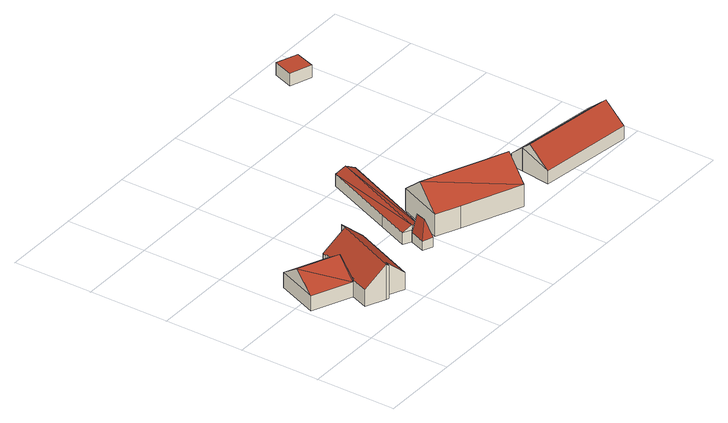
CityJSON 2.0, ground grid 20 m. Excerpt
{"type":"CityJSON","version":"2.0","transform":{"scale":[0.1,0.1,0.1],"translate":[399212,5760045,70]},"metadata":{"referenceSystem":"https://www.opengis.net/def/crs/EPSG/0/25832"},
"CityObjects":{
"building1":{"type":"Building","attributes":{"Gemeindeschluessel":"05515000","Geometrietyp2DReferenz":"3000","function":"31001_1000","roofType":"5000","measuredHeight":7.76},"address":[{"country":"Germany","locality":"Münster","thoroughfareNumber":"183","thoroughfareName":"Schonebecker Weg"}],"geometry":[{"type":"Solid","lod":"2","boundaries":[[[[0,1,2,3]],[[4,5,1,0]],[[6,7,5,4]],[[8,9,7,6]],[[3,2,9,8]],[[3,8,10]],[[3,10,11]],[[11,0,3]],[[10,6,4]],[[4,11,10]],[[0,11,4]],[[6,10,8]],[[1,5,7,9,2]]]],"semantics":{"surfaces":[{"type":"WallSurface"},{"type":"RoofSurface"},{"type":"GroundSurface"}],"values":[[0,0,0,0,0,1,1,1,1,1,0,0,2]]}}]},
"building2":{"type":"Building","attributes":{"Gemeindeschluessel":"05515000","Geometrietyp2DReferenz":"3000","function":"31001_1000","roofType":"3100","measuredHeight":9.1},"address":[{"country":"Germany","locality":"Münster","thoroughfareNumber":"181","thoroughfareName":"Schonebecker Weg"}],"geometry":[{"type":"Solid","lod":"2","boundaries":[[[[12,13,14,15]],[[16,17,13,12]],[[18,19,17,16]],[[20,21,19,18]],[[22,23,21,20]],[[24,25,23,22]],[[26,27,25,24]],[[28,29,27,26]],[[30,31,29,28]],[[32,33,31,30]],[[34,35,33,32]],[[36,37,35,34]],[[38,39,37,36]],[[15,14,39,38]],[[32,30,28,26,24,22,20,34]],[[18,16,12,15,38,36,34,20]],[[13,17,19,21,23,25,27,29,31,33,35,37,39,14]]]],"semantics":{"surfaces":[{"type":"WallSurface"},{"type":"RoofSurface"},{"type":"GroundSurface"}],"values":[[0,0,0,0,0,0,0,0,0,0,0,0,0,0,1,1,2]]}}]},
"building3":{"type":"Building","attributes":{"Gemeindeschluessel":"05515000","Geometrietyp2DReferenz":"3000","function":"31001_1310","roofType":"5000","measuredHeight":6.9},"geometry":[{"type":"Solid","lod":"2","boundaries":[[[[40,41,42,43]],[[44,45,41,40]],[[46,47,45,44]],[[43,42,47,46]],[[46,44,48]],[[48,44,40,49]],[[40,43,49]],[[49,43,46,48]],[[41,45,47,42]]]],"semantics":{"surfaces":[{"type":"WallSurface"},{"type":"RoofSurface"},{"type":"GroundSurface"}],"values":[[0,0,0,0,1,1,0,1,2]]}}]},
"building4":{"type":"Building","attributes":{"Gemeindeschluessel":"05515000","Geometrietyp2DReferenz":"3000","function":"31001_2700","roofType":"3100","measuredHeight":4.32},"geometry":[{"type":"Solid","lod":"2","boundaries":[[[[50,41,51,52]],[[53,42,41,50]],[[54,55,42,53]],[[56,57,55,54]],[[58,59,57,56]],[[52,51,59,58]],[[60,58,61]],[[56,54,62,61,58]],[[50,52,60]],[[50,60,61]],[[62,54,53]],[[61,62,53,50]],[[60,52,58]],[[41,42,55,57,59,51]]]],"semantics":{"surfaces":[{"type":"WallSurface"},{"type":"RoofSurface"},{"type":"GroundSurface"}],"values":[[0,0,0,0,0,0,1,1,1,1,0,0,0,2]]}}]},
"building5":{"type":"Building","attributes":{"Gemeindeschluessel":"05515000","Geometrietyp2DReferenz":"3000","function":"31001_1000","roofType":"5000","measuredHeight":10.87},"address":[{"country":"Germany","locality":"Münster","thoroughfareNumber":"177","thoroughfareName":"Schonebecker Weg"}],"geometry":[{"type":"Solid","lod":"2","boundaries":[[[[63,64,65,66]],[[67,68,64,63]],[[69,70,68,67]],[[71,72,70,69]],[[73,74,72,71]],[[66,65,74,73]],[[75,76,67]],[[71,69,67,76]],[[75,63,66,73]],[[76,75,73]],[[75,67,63]],[[76,73,71]],[[64,68,70,72,74,65]]]],"semantics":{"surfaces":[{"type":"WallSurface"},{"type":"RoofSurface"},{"type":"GroundSurface"}],"values":[[0,0,0,0,0,0,1,1,1,1,0,0,2]]}}]},
"building6":{"type":"Building","attributes":{"Gemeindeschluessel":"05515000","Geometrietyp2DReferenz":"3000","function":"31001_1000","roofType":"3100","measuredHeight":7.75},"address":[{"country":"Germany","locality":"Münster","thoroughfareNumber":"175","thoroughfareName":"Schonebecker Weg"}],"geometry":[{"type":"Solid","lod":"2","boundaries":[[[[77,78,79,80]],[[81,82,78,77]],[[83,84,82,81]],[[80,79,84,83]],[[77,85,81]],[[83,86,80]],[[80,86,85,77]],[[81,85,86,83]],[[78,82,84,79]]]],"semantics":{"surfaces":[{"type":"WallSurface"},{"type":"RoofSurface"},{"type":"GroundSurface"}],"values":[[0,0,0,0,0,0,1,1,2]]}}]},
"building7":{"type":"Building","attributes":{"Gemeindeschluessel":"05515000","Geometrietyp2DReferenz":"3000","function":"51009_1610","roofType":"2100","measuredHeight":5.89},"geometry":[{"type":"Solid","lod":"2","boundaries":[[[[87,88,79,80]],[[89,90,88,87]],[[77,78,90,89]],[[80,79,78,77]],[[89,87,80,77]],[[88,90,78,79]]]],"semantics":{"surfaces":[{"type":"WallSurface"},{"type":"RoofSurface"},{"type":"GroundSurface"}],"values":[[0,0,0,0,1,2]]}}]},
"building8":{"type":"Building","attributes":{"Gemeindeschluessel":"05515000","Geometrietyp2DReferenz":"3000","function":"51009_1611","roofType":"1000","measuredHeight":3.33},"geometry":[{"type":"Solid","lod":"2","boundaries":[[[[91,92,93,94]],[[95,96,92,91]],[[97,98,96,95]],[[94,93,98,97]],[[95,91,94,97]],[[92,96,98,93]]]],"semantics":{"surfaces":[{"type":"WallSurface"},{"type":"RoofSurface"},{"type":"GroundSurface"}],"values":[[0,0,0,0,1,2]]}}]}
},
"vertices":[
[7,164,47],[7,164,8],[105,122,8],[105,122,47],[49,266,47],[49,266,8],[150,222,47],[150,222,8],[107,121,47],[107,121,8],[129,173,86],[28,215,86],
[150,222,54],[150,222,9],[107,121,9],[107,121,54],[148,223,52],[148,223,9],[153,235,52],[153,235,9],[204,213,100],[204,213,9],[205,213,99],[205,213,9],[211,227,99],[211,227,9],[260,205,52],[260,205,9],[193,47,52],[193,47,9],[149,66,94],[149,66,9],[143,54,94],[143,54,9],[137,56,100],[137,56,9],[87,78,52],[87,78,9],[105,122,52],[105,122,9],
[379,133,32],[379,133,8],[356,143,8],[356,143,32],[366,94,32],[366,94,8],[341,104,32],[341,104,8],[358,111,77],[368,138,75],
[379,133,38],[487,385,8],[487,385,38],[356,143,38],[335,153,38],[335,153,8],[367,229,38],[367,229,8],[442,405,38],[442,405,8],[464,395,51],[357,143,51],[356,143,51],
[662,140,60],[662,140,3],[515,203,3],[515,203,60],[615,30,60],[615,30,3],[468,93,60],[468,93,3],[408,119,60],[408,119,3],[455,230,60],[455,230,3],[638,85,112],[431,174,112],
[966,80,63],[966,80,4],[727,113,4],[727,113,63],[956,6,38],[956,6,4],[717,38,38],[717,38,4],[963,58,82],[724,91,82],
[731,144,35],[731,144,4],[971,111,35],[971,111,4],
[774,739,44],[774,739,11],[721,759,11],[721,759,44],[757,690,44],[757,690,11],[703,709,44],[703,709,11]
]}
